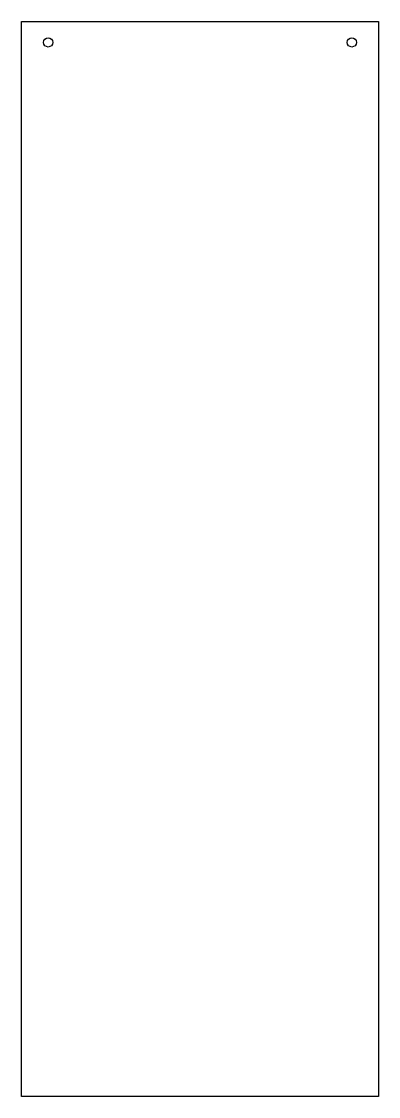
# Model space of a CAD drawing. Header units: millimetres. Extents: x 0 to 428, y -644 to 644.
import ezdxf

# ---------------------------------------------------------------- set-up
doc = ezdxf.new("R2010")
doc.units = ezdxf.units.MM
doc.header["$LTSCALE"] = 10
doc.layers.add('BOLTS', color=6, linetype='Continuous')
doc.layers.add('MEMBERS', color=5, linetype='Continuous')

msp = doc.modelspace()

# ---------------------------------------------------------------- linework, layer by layer
at = {"layer": 'BOLTS', "color": 2, "linetype": 'Continuous'}
for centre in [(32, 619.4), (396, 619.4)]:
    msp.add_circle(centre, 5.5, dxfattribs=at)
at = {"layer": 'MEMBERS', "color": 3, "linetype": 'Continuous'}
for p, q in [((0, 644.5), (428, 644.5)), ((0, -644.5), (0, 644.5)), ((428, 644.5), (428, -644.5)), ((428, -644.5), (0, -644.5))]:
    msp.add_line(p, q, dxfattribs=at)

doc.saveas('drawing.dxf')
